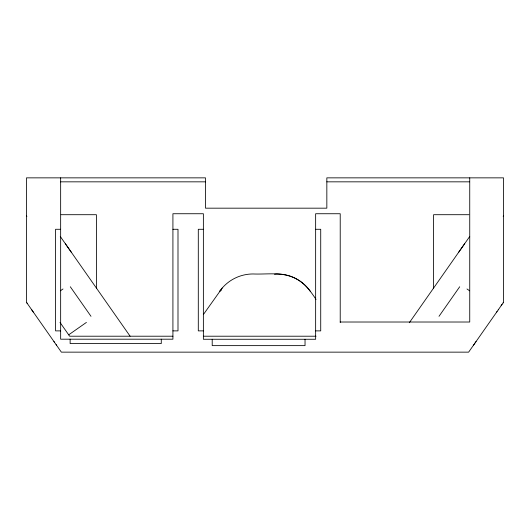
<?xml version="1.0" encoding="UTF-8"?>
<svg xmlns="http://www.w3.org/2000/svg" width="530" height="530" viewBox="0 0 530 530"><rect width="100%" height="100%" fill="white"/><g stroke="black" fill="none" stroke-linecap="round" stroke-linejoin="round"><path stroke-width="0.79" d="M464.684 243.667L458.463 252.552M203.646 314.177L222.196 288.068M409.319 322.737L469.732 236.453M503.195 216.452L503.5 216.015M439.006 316.317L459.702 286.763M473.595 345.057L473.966 344.526M474.317 344.03L474.708 343.466M475.092 342.917L476.066 341.525M496.557 312.263L497.041 311.574M498.253 309.845L498.538 309.434M501.168 305.677L501.996 304.492M503.122 302.888L503.407 302.484M221.6 289.883L219.612 291.374A40.837 40.837 0 0 1 253.062 273.964C267.272 274.586 282.642 271.572 295.793 278.575C304.704 283.08 310.686 291.275 316.019 299.423M60.374 290.811L62.997 288.976M68.695 334.827L86.416 322.419M274.48 274.235L276.938 273.964A40.837 40.837 0 0 1 310.388 291.374M60.46 181.836L205.488 181.836M326.838 181.836L469.527 181.836M61.109 214.703L96.394 214.703L96.394 288.055M468.891 214.703L433.606 214.703L433.606 288.055M60.652 229.285L55.577 229.285L55.577 330.879L60.652 330.879M172.919 229.285L177.994 229.285L177.994 330.879L172.919 330.879M203.374 229.285L198.299 229.285L198.299 330.879L203.374 330.879M315.642 229.285L320.723 229.285L320.723 330.879L315.642 330.879M71.537 252.552L65.316 243.667M340.22 322.015L469.739 322.015L469.739 177.855M172.919 336.212L69.662 336.212L60.009 322.425M203.374 336.212L316.032 336.212M467.003 288.976L469.626 290.811M60.268 236.453L130.115 336.212M26.5 216.015L26.878 216.551M70.298 286.763L90.994 316.317M26.878 302.888L27.348 303.558M31.747 309.845L32.509 310.931M32.959 311.574L33.443 312.263M53.934 341.525L54.424 342.234M56.12 344.646L56.405 345.057M340.22 322.531L340.22 213.736L315.642 213.736L315.642 339.266L203.374 339.266L203.374 213.736L172.919 213.736L172.919 339.193L60.652 339.193L60.652 177.855M305.035 339.266L305.035 345.633L212.212 345.633L212.212 339.266M161.272 339.193L161.272 343.566L70.132 343.566L70.132 339.193M503.5 302.345L468.633 352.145L61.367 352.145L26.5 302.345L26.5 177.855L205.488 177.855L205.488 208.177L326.838 208.177L326.838 177.855L503.5 177.855L503.5 302.345"/></g></svg>
